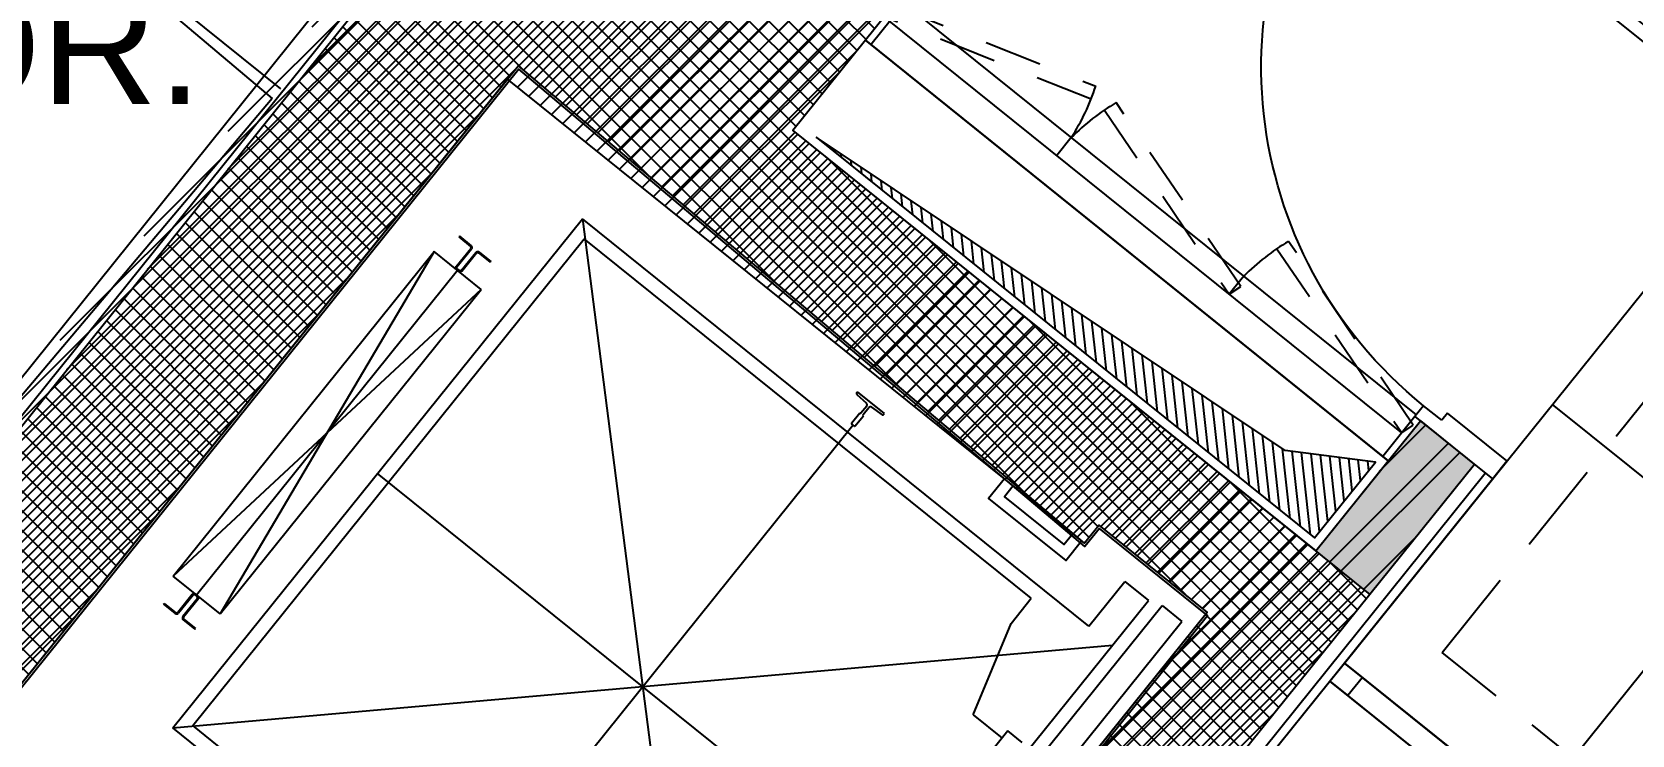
# Model space of a CAD drawing. Extents: x -1.7 to 46.3, y -159.8 to -77.2.
# Drawn here: x 18.641 to 22.099, y -98.038 to -96.519 of the extents above; entities that cross this region are included whole.
import ezdxf

# ---------------------------------------------------------------- set-up
doc = ezdxf.new("R2010")
doc.units = 0
doc.header["$MEASUREMENT"] = 0
doc.header["$PDMODE"] = 35
doc.header["$PDSIZE"] = 0.3
for name, pattern in [('9-48-Xref plan$0$HIDDEN', [0.3, 0.2, -0.1]), ('9-48-Xref plan$0$HIDDEN2', [0.1875, 0.125, -0.0625]), ('HIDDEN2', [0.1875, 0.125, -0.0625])]:
    doc.linetypes.add(name, pattern=pattern)
doc.layers.get('0').update_dxf_attribs({"linetype": 'CONTINUOUS'})
doc.layers.get('DEFPOINTS').update_dxf_attribs({"linetype": 'CONTINUOUS'})
for name, color, linetype in [('60%', 7, 'CONTINUOUS'), ('9-48-Xref plan$0$A-asc', 15, 'CONTINUOUS'), ('9-48-Xref plan$0$A-Door', 1, 'CONTINUOUS'), ('9-48-Xref plan$0$A-DOORS', 1, 'CONTINUOUS'), ('9-48-Xref plan$0$A-HATCH-CONC', 8, 'CONTINUOUS'), ('9-48-Xref plan$0$A-PLASTER', 8, 'CONTINUOUS'), ('9-48-Xref plan$0$A-PORTE', 1, 'CONTINUOUS'), ('9-48-Xref plan$0$A-PROJECTION', 8, 'CONTINUOUS'), ('9-48-Xref plan$0$a-shaft', 251, 'CONTINUOUS'), ('9-48-Xref plan$0$A-WALL', 6, 'CONTINUOUS'), ('9-48-Xref plan$0$AR13-PLST', 31, 'CONTINUOUS'), ('9-48-Xref plan$0$CON01-STRUCT', 6, 'CONTINUOUS'), ('9-48-Xref plan$0$FC01-PLANS', 43, 'CONTINUOUS'), ('9-48-Xref plan$0$HT01-STRUCT', 252, 'CONTINUOUS'), ('9-48-Xref plan$0$TIL01-TL', 52, 'CONTINUOUS'), ('A-asc', 15, 'CONTINUOUS'), ('a-dim', 3, 'CONTINUOUS'), ('A-Door', 1, 'CONTINUOUS'), ('A-DOORS', 1, 'CONTINUOUS'), ('A-HATCH-CONC', 8, 'CONTINUOUS'), ('A-HATCH-WALL', 8, 'CONTINUOUS'), ('A-NOMENCLATURE', 3, 'CONTINUOUS'), ('A-PLASTER', 8, 'CONTINUOUS'), ('A-PORTE', 1, 'CONTINUOUS'), ('A-proj-marble', 137, 'CONTINUOUS'), ('A-PROJECTION', 9, 'CONTINUOUS'), ('A-sect-marble', 1, 'CONTINUOUS'), ('a-shaft', 251, 'CONTINUOUS'), ('A-WALL', 4, 'CONTINUOUS'), ('AR27-KITCHEN', 42, 'CONTINUOUS'), ('S-2ND-3RD-4-5-6TH$0$A-SHAFT 2-3-4-5-6', 8, 'CONTINUOUS')]:
    doc.layers.add(name, color=color, linetype=linetype)
doc.styles.add('A100-STEXT', font='ARIAL.TTF', dxfattribs={"height": 0.25})
doc.dimstyles.new('A100-DIM', dxfattribs={"dimtxt": 0.25, "dimasz": 0.2, "dimexe": 0.1, "dimexo": 0.3, "dimgap": 0.1, "dimtad": 1, "dimlfac": 100, "dimrnd": 0.5, "dimdsep": 46, "dimtxsty": 'A100-STEXT', "dimblk1": 'OBLIQUE', "dimblk2": 'OBLIQUE', "dimsah": 1, "dimcen": -0.05, "dimdle": 0.1, "dimclrd": 15, "dimclre": 15, "dimclrt": 256, "dimadec": 0, "dimazin": 0, "dimtfac": 0.28, "dimtix": 1, "dimtmove": 2, "dimatfit": 3, "dimldrblk": 'OBLIQUE', "dimfxl": 0, "dimtolj": 1, "dimarcsym": 0})
doc.dimstyles.new('dim-law', dxfattribs={"dimtxt": 0.25, "dimasz": 0.2, "dimexe": 0.1, "dimexo": 0.3, "dimgap": 0.1, "dimtad": 1, "dimlfac": 100, "dimdsep": 46, "dimtxsty": 'A100-STEXT', "dimblk1": 'OBLIQUE', "dimblk2": 'OBLIQUE', "dimsah": 1, "dimcen": -0.05, "dimdle": 0.1, "dimclrd": 15, "dimclre": 15, "dimclrt": 256, "dimadec": 0, "dimazin": 0, "dimtfac": 0.28, "dimtix": 1, "dimtmove": 2, "dimatfit": 3, "dimldrblk": 'OBLIQUE', "dimfxl": 0, "dimtolj": 1, "dimarcsym": 0})

# ---------------------------------------------------------------- blocks, each defined once
blk = doc.blocks.new('Rail3kg')
for p, q in [((3, 0), (-3, 0)), ((-8, -5), (-8, -55)), ((-6, -5), (-6, -55)), ((-3, -2), (3, -2)), ((6, -5), (6, -55)), ((8, -5), (8, -55)), ((-43.5, -58), (-11, -58)), ((-43.5, -60), (-43.5, -58)), ((-43.5, -60), (-11, -60)), ((11, -58), (43.5, -58)), ((11, -60), (43.5, -60)), ((43.5, -60), (43.5, -58))]:
    blk.add_line(p, q)
for centre, radius, start, end in [((-3, -5), 5, 90, 180), ((3, -5), 5, 0, 90), ((-3, -5), 3, 90, 180), ((3, -5), 3, 0, 90), ((-11, -55), 5, 270, 360), ((-11, -55), 3, 270, 0), ((11, -55), 5, 180, 270), ((11, -55), 3, 180, 270)]:
    blk.add_arc(centre, radius, start, end)
blk = doc.blocks.new('T75-3')
for p, q in [((56.9, 35.1), (55.2, 6.8)), ((59.4, 37.5), (62, 37.5)), ((62, -37.5), (62, 37.5)), ((1, 5), (0, 4)), ((0, -4), (0, 4)), ((1, 5), (30, 5)), ((30, 4.5), (30, 5)), ((31.5, 3), (51.2, 3)), ((0, -4), (1, -5)), ((1, -5), (30, -5)), ((30, -5), (30, -4.5)), ((31.5, -3), (51.2, -3)), ((55.2, -6.8), (56.9, -35.1)), ((59.4, -37.5), (62, -37.5))]:
    blk.add_line(p, q)
for centre, radius, start, end in [((59.4, 35), 2.5, 90, 176.6822), ((31.5, 4.5), 1.5, 180, 270), ((51.2, 7), 4, 270, 356.6822), ((31.5, -4.5), 1.5, 90, 180), ((51.2, -7), 4, 3.3178, 90), ((59.4, -35), 2.5, 183.3178, 270)]:
    blk.add_arc(centre, radius, start, end)
blk = doc.blocks.new('ascenseurs')
at = {"layer": 'A-asc'}
for p, q in [((1.6, 0.03), (1.6, 0.03)), ((1.815, 0), (1.87, 0)), ((1.815, -1.68), (1.815, 0)), ((1.87, -1.68), (1.87, 0)), ((1.72, -0.01), (1.785, -0.01)), ((1.72, -0.134), (1.72, -0.01)), ((1.785, -1.67), (1.785, -0.01)), ((1.72, -0.134), (0.315, -0.134)), ((0.315, -1.546), (1.785, -0.134)), ((0.315, -0.134), (1.785, -1.546)), ((0.315, -1.546), (0.315, -0.134)), ((1.05, -1.565), (1.05, -0.115)), ((1.585, -0.165), (0.345, -0.165)), ((0.345, -1.515), (0.345, -0.165)), ((1.585, -0.235), (1.585, -0.165)), ((1.645, -0.44), (1.585, -0.235)), ((0.24, -0.39), (0.11, -0.39)), ((0.11, -1.29), (0.11, -0.39)), ((0.24, -0.39), (0.11, -1.29)), ((0.11, -0.39), (0.24, -1.29)), ((0.175, -0.39), (0.175, -1.29)), ((0.24, -1.29), (0.24, -0.39)), ((1.645, -0.44), (1.725, -0.44)), ((1.765, -0.42), (1.725, -0.42)), ((1.725, -0.42), (1.725, -1.26)), ((1.725, -0.84), (0.315, -0.84)), ((0.24, -1.29), (0.11, -1.29)), ((1.585, -1.515), (0.345, -1.515)), ((1.72, -1.546), (0.315, -1.546))]:
    blk.add_line(p, q, dxfattribs=at)
for points in [[(1.3779, 0), (1.3778, -0.0549), (1.5918, -0.0549), (1.5919, 0)], [(1.4024, 0), (1.4023, -0.0304), (1.5673, -0.0304), (1.5674, 0)]]:
    blk.add_lwpolyline(points, dxfattribs=at)
at = {"layer": 'A-asc', "yscale": 0.0009999999999994458, "zscale": 0.001}
for name, p, xscale, rotation in [('T75-3', (1.05, -0.115), 0.0009999999999994458, 90), ('Rail3kg', (0.175, -0.39), -0.0009999999999976694, 180)]:
    blk.add_blockref(name, p, dxfattribs=dict(at, xscale=xscale, rotation=rotation))
at = {"layer": 'A-asc', "xscale": 0.0009999999999976694, "yscale": 0.0009999999999994458, "zscale": 0.001}
blk.add_blockref('Rail3kg', (0.175, -1.29), dxfattribs=at)
blk = doc.blocks.new('P_ENT_WOOD')
at = {"layer": 'A-PORTE'}
for points in [[(0.5883, -0.4732), (0.6117, -0.492), (1.0751, 0.0842), (1.0517, 0.103)], [(0, 0), (0.5883, -0.4732), (0.557, -0.5121), (-0.0313, -0.039)], [(1.165, -0.9369), (1.7534, -1.4101), (1.722, -1.449), (1.1337, -0.9759)]]:
    blk.add_lwpolyline(points, close=True, dxfattribs=at)
for points in [[(0.039, -0.0313), (0.0076, -0.0703)], [(0.5494, -0.4418), (0.5181, -0.4808)], [(1.204, -0.9682), (1.1726, -1.0072)], [(1.7144, -1.3787), (1.6831, -1.4177)]]:
    blk.add_lwpolyline(points, dxfattribs=at)
at = {"layer": 'A-PORTE', "linetype": 'HIDDEN2', "ltscale": 0.5}
blk.add_arc((0.5883, -0.4732), 0.74, 321.1937, 48.8703, dxfattribs=at)
blk = doc.blocks.new('P100E21.5D')
at = {"layer": 'A-PORTE'}
for p, q in [((0.03, 0.215), (0.03, 1.155)), ((0.06, 1.155), (0.06, 0.215)), ((0.03, 0.215), (0, 0.215)), ((0, 0.215), (0, 0)), ((0.06, 0.215), (0.02, 0.215)), ((0.03, 0.165), (0.03, 0.215)), ((0.97, 0.215), (1, 0.215)), ((0.97, 0.165), (0.97, 0.215)), ((1, 0.215), (1, 0)), ((0.05, 0.165), (0.03, 0.165)), ((0.05, 0), (0.05, 0.165)), ((0.95, 0), (0.95, 0.165)), ((0.95, 0.165), (0.97, 0.165)), ((0, 0), (0.05, 0)), ((1, 0), (0.95, 0))]:
    blk.add_line(p, q, dxfattribs=at)
blk.add_arc((0.03, 0.215), 0.94, 0, 90, dxfattribs=at)
blk = doc.blocks.new('_OBLIQUE')
at = {"color": 0, "linetype": 'ByBlock'}
blk.add_line((-0.5, -0.5), (0.5, 0.5), dxfattribs=at)
blk = doc.blocks.new('*D190')
at = {"layer": '60%', "color": 15, "lineweight": -2}
for p, q in [((14.1028, -80.98), (17.1503, -77.1905)), ((17.0097, -77.2058), (45.0024, -99.7176)), ((41.9397, -103.3664), (44.9872, -99.577))]:
    blk.add_line(p, q, dxfattribs=at)
at = {"layer": 'DEFPOINTS', "color": 0}
for p in [(13.9148, -81.2137), (44.9245, -99.6549), (41.7517, -103.6002)]:
    blk.add_point(p, dxfattribs=at)
at = {"layer": '60%', "color": 15, "lineweight": -2, "xscale": 0.2, "yscale": 0.2, "zscale": 0.2}
for p, rotation in [((17.0876, -77.2685), 141.1937093848894), ((44.9245, -99.6549), 321.1937093848894)]:
    blk.add_blockref('_OBLIQUE', p, dxfattribs=dict(at, rotation=rotation))
at = {"layer": '60%', "insert": (31.1488, -88.2842), "char_height": 0.25, "attachment_point": 5, "rotation": 321.1937, "style": 'A100-STEXT'}
blk.add_mtext('\\A1;3572', dxfattribs=at)
blk = doc.blocks.new('*D207')
at = {"layer": 'a-dim', "color": 15, "lineweight": -2}
for p, q in [((23.2883, -96.4514), (19.2336, -101.4933)), ((23.1758, -96.4893), (23.1477, -96.4667)), ((19.0625, -101.2273), (19.2183, -101.3527))]:
    blk.add_line(p, q, dxfattribs=at)
at = {"layer": 'DEFPOINTS', "color": 0}
for p in [(23.4096, -96.6773), (19.2963, -101.4153), (19.2963, -101.4153)]:
    blk.add_point(p, dxfattribs=at)
at = {"layer": 'a-dim', "color": 15, "lineweight": -2, "xscale": 0.2, "yscale": 0.2, "zscale": 0.2}
for p, rotation in [((23.2256, -96.5293), 51.19370936805331), ((19.2963, -101.4153), 231.1937093680533)]:
    blk.add_blockref('_OBLIQUE', p, dxfattribs=dict(at, rotation=rotation))
at = {"layer": 'a-dim', "insert": (21.0835, -98.8297), "char_height": 0.25, "attachment_point": 5, "rotation": 51.1937, "style": 'A100-STEXT'}
blk.add_mtext('\\A1;627', dxfattribs=at)
blk = doc.blocks.new('9-48-Xref plan$0$Rail3kg')
for p, q in [((3, 0), (-3, 0)), ((-8, -5), (-8, -55)), ((-6, -5), (-6, -55)), ((-3, -2), (3, -2)), ((6, -5), (6, -55)), ((8, -5), (8, -55)), ((-43.5, -58), (-11, -58)), ((-43.5, -60), (-43.5, -58)), ((-43.5, -60), (-11, -60)), ((11, -58), (43.5, -58)), ((11, -60), (43.5, -60)), ((43.5, -60), (43.5, -58))]:
    blk.add_line(p, q)
for centre, radius, start, end in [((-3, -5), 5, 90, 180), ((3, -5), 5, 0, 90), ((-3, -5), 3, 90, 180), ((3, -5), 3, 0, 90), ((-11, -55), 5, 270, 360), ((-11, -55), 3, 270, 0), ((11, -55), 5, 180, 270), ((11, -55), 3, 180, 270)]:
    blk.add_arc(centre, radius, start, end)
blk = doc.blocks.new('9-48-Xref plan$0$T75-3')
for p, q in [((56.9, 35.1), (55.2, 6.8)), ((59.4, 37.5), (62, 37.5)), ((62, -37.5), (62, 37.5)), ((1, 5), (0, 4)), ((0, -4), (0, 4)), ((1, 5), (30, 5)), ((30, 4.5), (30, 5)), ((31.5, 3), (51.2, 3)), ((0, -4), (1, -5)), ((1, -5), (30, -5)), ((30, -5), (30, -4.5)), ((31.5, -3), (51.2, -3)), ((55.2, -6.8), (56.9, -35.1)), ((59.4, -37.5), (62, -37.5))]:
    blk.add_line(p, q)
for centre, radius, start, end in [((59.4, 35), 2.5, 90, 176.6822), ((31.5, 4.5), 1.5, 180, 270), ((51.2, 7), 4, 270, 356.6822), ((31.5, -4.5), 1.5, 90, 180), ((51.2, -7), 4, 3.3178, 90), ((59.4, -35), 2.5, 183.3178, 270)]:
    blk.add_arc(centre, radius, start, end)
blk = doc.blocks.new('9-48-Xref plan$0$ascenseurs')
at = {"layer": '9-48-Xref plan$0$A-asc'}
for p, q in [((1.6, 0.03), (1.6, 0.03)), ((1.815, 0), (1.87, 0)), ((1.815, -1.68), (1.815, 0)), ((1.87, -1.68), (1.87, 0)), ((1.72, -0.01), (1.785, -0.01)), ((1.72, -0.134), (1.72, -0.01)), ((1.785, -1.67), (1.785, -0.01)), ((1.72, -0.134), (0.315, -0.134)), ((0.315, -1.546), (1.785, -0.134)), ((0.315, -0.134), (1.785, -1.546)), ((0.315, -1.546), (0.315, -0.134)), ((1.05, -1.565), (1.05, -0.115)), ((1.585, -0.165), (0.345, -0.165)), ((0.345, -1.515), (0.345, -0.165)), ((1.585, -0.235), (1.585, -0.165)), ((1.645, -0.44), (1.585, -0.235)), ((0.24, -0.39), (0.11, -0.39)), ((0.11, -1.29), (0.11, -0.39)), ((0.24, -0.39), (0.11, -1.29)), ((0.11, -0.39), (0.24, -1.29)), ((0.175, -0.39), (0.175, -1.29)), ((0.24, -1.29), (0.24, -0.39)), ((1.645, -0.44), (1.725, -0.44)), ((1.765, -0.42), (1.725, -0.42)), ((1.725, -0.42), (1.725, -1.26)), ((1.725, -0.84), (0.315, -0.84)), ((0.24, -1.29), (0.11, -1.29)), ((1.585, -1.515), (0.345, -1.515)), ((1.72, -1.546), (0.315, -1.546))]:
    blk.add_line(p, q, dxfattribs=at)
for points in [[(1.3779, 0), (1.3778, -0.0549), (1.5918, -0.0549), (1.5919, 0)], [(1.4024, 0), (1.4023, -0.0304), (1.5673, -0.0304), (1.5674, 0)]]:
    blk.add_lwpolyline(points, dxfattribs=at)
at = {"layer": '9-48-Xref plan$0$A-asc', "yscale": 0.0009999999999994458, "zscale": 0.001}
for name, p, xscale, rotation in [('9-48-Xref plan$0$T75-3', (1.05, -0.115), 0.0009999999999994458, 90), ('9-48-Xref plan$0$Rail3kg', (0.175, -0.39), -0.0009999999999976694, 180)]:
    blk.add_blockref(name, p, dxfattribs=dict(at, xscale=xscale, rotation=rotation))
at = {"layer": '9-48-Xref plan$0$A-asc', "xscale": 0.0009999999999976694, "yscale": 0.0009999999999994458, "zscale": 0.001}
blk.add_blockref('9-48-Xref plan$0$Rail3kg', (0.175, -1.29), dxfattribs=at)
blk = doc.blocks.new('9-48-Xref plan$0$P_ENT_WOOD')
at = {"layer": '9-48-Xref plan$0$A-PORTE'}
for points in [[(0.5883, -0.4732), (0.6117, -0.492), (1.0751, 0.0842), (1.0517, 0.103)], [(0, 0), (0.5883, -0.4732), (0.557, -0.5121), (-0.0313, -0.039)], [(1.165, -0.9369), (1.7534, -1.4101), (1.722, -1.449), (1.1337, -0.9759)]]:
    blk.add_lwpolyline(points, close=True, dxfattribs=at)
for points in [[(0.039, -0.0313), (0.0076, -0.0703)], [(0.5494, -0.4418), (0.5181, -0.4808)], [(1.204, -0.9682), (1.1726, -1.0072)], [(1.7144, -1.3787), (1.6831, -1.4177)]]:
    blk.add_lwpolyline(points, dxfattribs=at)
at = {"layer": '9-48-Xref plan$0$A-PORTE', "linetype": '9-48-Xref plan$0$HIDDEN2', "ltscale": 0.5}
blk.add_arc((0.5883, -0.4732), 0.74, 321.1937, 48.8703, dxfattribs=at)
blk = doc.blocks.new('9-48-Xref plan$0$P100E21.5D')
at = {"layer": '9-48-Xref plan$0$A-PORTE'}
for p, q in [((0.03, 0.215), (0.03, 1.155)), ((0.06, 1.155), (0.06, 0.215)), ((0.03, 0.215), (0, 0.215)), ((0, 0.215), (0, 0)), ((0.06, 0.215), (0.02, 0.215)), ((0.03, 0.165), (0.03, 0.215)), ((0.97, 0.215), (1, 0.215)), ((0.97, 0.165), (0.97, 0.215)), ((1, 0.215), (1, 0)), ((0.05, 0.165), (0.03, 0.165)), ((0.05, 0), (0.05, 0.165)), ((0.95, 0), (0.95, 0.165)), ((0.95, 0.165), (0.97, 0.165)), ((0, 0), (0.05, 0)), ((1, 0), (0.95, 0))]:
    blk.add_line(p, q, dxfattribs=at)
blk.add_arc((0.03, 0.215), 0.94, 0, 90, dxfattribs=at)

msp = doc.modelspace()

# ---------------------------------------------------------------- hatches: boundary and pattern name
at = {"layer": '9-48-Xref plan$0$A-HATCH-CONC'}
msp.add_hatch(color=252, dxfattribs=at).paths.add_polyline_path([(21.75866, -97.45352), (21.64177, -97.35952), (21.41586, -97.64043), (21.53275, -97.73444)])
at = {"layer": '9-48-Xref plan$0$a-shaft'}
h = msp.add_hatch(dxfattribs=at)
h.set_pattern_fill('_USER,_O', color=256, scale=0.02, angle=135, pattern_type=0)
h.set_pattern_definition([(96.193709368, (-278543.142457, 193453.553358), (-0.0198832563094, -0.0021578041), [])])
h.paths.add_polyline_path([(21.41272, -97.61242), (21.54463, -97.4484), (21.34935, -97.42316), (20.33602, -96.74654)])
at = {"layer": '9-48-Xref plan$0$HT01-STRUCT'}
h = msp.add_hatch(dxfattribs=at)
h.set_pattern_fill('_USER', color=256, scale=0.03, angle=45, style=0, double=1, pattern_type=0)
h.set_pattern_definition([(45, (8.927112, -200.333704), (-0.0212132034, 0.0212132034), []), (135, (8.927112, -200.333704), (-0.0212132034, -0.0212132034), [])])
h.paths.add_polyline_path([(18.62963, -95.46268), (18.44165, -95.69642), (19.36664, -96.4403), (18.56761, -97.43387), (17.67772, -96.71815), (16.06333, -98.72559), (18.90065, -101.00737), (19.40201, -100.38395), (19.20719, -100.22728), (18.92518, -100.57795), (18.6914, -100.38994), (18.72273, -100.35098), (17.4759, -99.34828), (19.69249, -96.59202), (20.91609, -97.62361), (20.94742, -97.58465), (21.18119, -97.77267), (20.89918, -98.12334), (21.09399, -98.28002), (21.53275, -97.73444), (20.28592, -96.73173), (21.22595, -95.56283), (20.83632, -95.24948), (19.84236, -96.48544)])
h.paths.add_polyline_path([(18.55122, -97.85956), (17.29533, -99.42122), (16.30177, -98.62219), (17.55765, -97.06053)], flags=16)
at = {"layer": 'A-HATCH-CONC'}
h = msp.add_hatch(dxfattribs=at)
h.set_pattern_fill('ANSI31', color=256, scale=0.25, style=0)
h.set_pattern_definition([(45, (8e-11, -138.735676), (-0.022097087, 0.022097087), [])])
h.paths.add_polyline_path([(19.40201, -100.38395), (19.20719, -100.22728), (18.92518, -100.57795), (18.6914, -100.38994), (18.72273, -100.35098), (17.4759, -99.34828), (19.6693, -96.62086), (20.91609, -97.62361), (20.94742, -97.58465), (21.18119, -97.77267), (20.89918, -98.12334), (20.89923, -98.12337), (20.89922, -98.12338), (21.09399, -98.28002), (21.53275, -97.73444), (20.28592, -96.73173), (20.44259, -96.53692), (21.22595, -95.56283), (20.83632, -95.24948), (19.89628, -96.41839), (18.61049, -95.38435), (18.42251, -95.6181), (19.3576, -96.37017), (18.54291, -97.38321), (17.60779, -96.63118), (15.9784, -98.65728), (18.90065, -101.00737)])
h.paths.add_polyline_path([(17.16419, -99.0976), (16.46285, -98.53358), (17.65358, -97.05294), (18.35491, -97.61699)], flags=16)
at = {"layer": 'A-HATCH-WALL'}
h = msp.add_hatch(dxfattribs=at)
h.set_pattern_fill('ANSI32', color=256, scale=0.25, style=0)
h.set_pattern_definition([(45, (-338376.54673, -23882.10661), (-0.066291260736, 0.066291260736), []), (45, (-338376.50254, -23882.10661), (-0.066291260736, 0.066291260736), [])])
h.paths.add_polyline_path([(21.75866, -97.45274), (21.64177, -97.35873), (21.41586, -97.63965), (21.53275, -97.73365)])
at = {"layer": 'a-shaft'}
h = msp.add_hatch(dxfattribs=at)
h.set_pattern_fill('_USER,_O', color=256, scale=0.02, angle=135, pattern_type=0)
h.set_pattern_definition([(96.193709368, (-278543.142457, 193453.553358), (-0.0198832563094, -0.0021578041), [])])
h.paths.add_polyline_path([(21.41272, -97.61242), (21.54463, -97.4484), (21.34935, -97.42316), (20.33602, -96.74654)])

# ---------------------------------------------------------------- linework, layer by layer
at = {"layer": '9-48-Xref plan$0$A-Door', "linetype": '9-48-Xref plan$0$HIDDEN2'}
for points in [[(20.93004, -96.66444), (20.48333, -96.48626), (20.49446, -96.4584), (20.94029, -96.63622)], [(20.95897, -96.6877), (21.22883, -97.0858), (21.25365, -97.06895), (20.98433, -96.67164)], [(21.33172, -96.98747), (21.60158, -97.38556), (21.6264, -97.36872), (21.35708, -96.97141)]]:
    msp.add_lwpolyline(points, dxfattribs=at)
at = {"layer": '9-48-Xref plan$0$A-Door'}
for centre, start, end in [((20.48333, -96.48626), 327.16119, 341.83169), ((21.22883, -97.0858), 120.55582, 135.22632), ((21.60158, -97.38556), 120.55582, 135.22632)]:
    msp.add_arc(centre, 0.48094, start, end, dxfattribs=at)
at = {"layer": '9-48-Xref plan$0$A-PLASTER'}
for points in [[(20.44259, -96.53692), (20.45428, -96.54632), (21.23764, -95.57223), (21.22595, -95.56283)], [(21.63008, -97.35012), (21.56084, -97.43622), (21.57253, -97.44562)]]:
    msp.add_lwpolyline(points, dxfattribs=at)
at = {"layer": '9-48-Xref plan$0$A-PORTE', "ltscale": 4}
for p, q in [((20.88741, -96.74707), (20.85608, -96.78603)), ((21.26016, -97.04683), (21.22883, -97.0858))]:
    msp.add_line(p, q, dxfattribs=at)
at = {"layer": '9-48-Xref plan$0$A-PORTE'}
msp.add_lwpolyline([(20.51466, -96.4473), (21.63291, -97.3466), (21.60158, -97.38556), (20.48333, -96.48626)], close=True, dxfattribs=at)
at = {"layer": '9-48-Xref plan$0$A-PROJECTION', "ltscale": 4}
msp.add_line((20.44259, -96.53692), (21.56084, -97.43621), dxfattribs=at)
at = {"layer": '9-48-Xref plan$0$a-shaft'}
msp.add_lwpolyline([(20.33602, -96.74654), (21.41272, -97.61242), (21.54463, -97.4484), (21.34935, -97.42316), (20.33602, -96.74654)], dxfattribs=at)
at = {"layer": '9-48-Xref plan$0$A-WALL'}
for p, q in [((21.41586, -97.64043), (21.64177, -97.35952)), ((21.64177, -97.35952), (21.75866, -97.45352)), ((21.75866, -97.45352), (21.53275, -97.73444))]:
    msp.add_line(p, q, dxfattribs=at)
msp.add_lwpolyline([(17.47666, -99.35531), (18.7235, -100.35801), (18.69216, -100.39697), (18.92594, -100.58498), (21.18195, -97.7797), (20.94818, -97.59168), (20.91685, -97.63064), (19.69325, -96.59905)], close=True, dxfattribs=at)
at = {"layer": '9-48-Xref plan$0$AR13-PLST', "ltscale": 0.25}
msp.add_lwpolyline([(17.65053, -96.64129), (18.58384, -97.39186), (19.34606, -96.443), (18.41277, -95.69244), (18.62582, -95.42753), (19.86174, -96.42146), (21.04401, -94.95197), (20.72809, -94.69791), (20.74376, -94.67843)], dxfattribs=at)
at = {"layer": '9-48-Xref plan$0$CON01-STRUCT'}
for points in [[(18.62963, -95.46268), (19.84236, -96.48544), (20.83632, -95.24948), (21.22595, -95.56283), (20.28592, -96.73173), (21.53275, -97.73444), (21.09399, -98.28002)], [(18.56761, -97.43387), (19.36664, -96.4403), (18.44165, -95.69642)], [(21.09404, -98.28006), (20.89918, -98.12334), (21.18119, -97.77267), (20.94742, -97.58465), (20.91609, -97.62361), (19.69249, -96.59202), (17.4759, -99.34828), (18.72273, -100.35098), (18.6914, -100.38994), (18.92518, -100.57795), (19.20719, -100.22728), (19.40201, -100.38395), (18.90065, -101.00737), (16.06333, -98.72559)]]:
    msp.add_lwpolyline(points, dxfattribs=at)
at = {"layer": '9-48-Xref plan$0$FC01-PLANS', "linetype": '9-48-Xref plan$0$HIDDEN'}
msp.add_lwpolyline([(21.68866, -97.85982), (22.84798, -96.41813), (24.36755, -97.64017), (23.20812, -99.08177)], close=True, dxfattribs=at)
at = {"layer": '9-48-Xref plan$0$TIL01-TL'}
for points in [[(21.09859, -98.32223), (21.78212, -97.47239)], [(21.1142, -98.33473), (21.79771, -97.48492)]]:
    msp.add_lwpolyline(points, dxfattribs=at)
at = {"layer": 'A-Door', "linetype": 'HIDDEN2'}
for points in [[(20.93004, -96.66444), (20.48333, -96.48626), (20.49446, -96.4584), (20.94029, -96.63622)], [(20.95897, -96.6877), (21.22883, -97.0858), (21.25365, -97.06895), (20.98433, -96.67164)], [(21.33172, -96.98747), (21.60158, -97.38556), (21.6264, -97.36872), (21.35708, -96.97141)]]:
    msp.add_lwpolyline(points, dxfattribs=at)
at = {"layer": 'A-Door'}
for centre, start, end in [((20.48333, -96.48626), 327.16119, 341.83169), ((21.22883, -97.0858), 120.55582, 135.22632), ((21.60158, -97.38556), 120.55582, 135.22632)]:
    msp.add_arc(centre, 0.48094, start, end, dxfattribs=at)
at = {"layer": 'A-PLASTER'}
for points in [[(17.56264, -96.57562), (18.54062, -97.36212), (19.33651, -96.37245), (18.39363, -95.61412), (18.60668, -95.3492), (19.89247, -96.38324), (21.02051, -94.98056), (20.96207, -94.93355)], [(20.44259, -96.53692), (20.45428, -96.54632), (21.23764, -95.57223), (21.22595, -95.56283)], [(21.63008, -97.35012), (21.56084, -97.43622), (21.57253, -97.44562)]]:
    msp.add_lwpolyline(points, dxfattribs=at)
at = {"layer": 'A-PORTE', "ltscale": 4}
for p, q in [((20.88741, -96.74707), (20.85608, -96.78603)), ((21.26016, -97.04683), (21.22883, -97.0858))]:
    msp.add_line(p, q, dxfattribs=at)
at = {"layer": 'A-PORTE'}
msp.add_lwpolyline([(20.51466, -96.4473), (21.63291, -97.3466), (21.60158, -97.38556), (20.48333, -96.48626)], close=True, dxfattribs=at)
at = {"layer": 'A-proj-marble'}
msp.add_line((21.92682, -97.32417), (23.68019, -98.73424), dxfattribs=at)
for points in [[(21.47777, -97.88271), (22.82509, -96.20723), (24.57845, -97.61728), (23.231, -99.29266)], [(21.44643, -97.92167), (23.19967, -99.33163), (20.78698, -102.33186), (19.03362, -100.92181)]]:
    msp.add_lwpolyline(points, close=True, dxfattribs=at)
at = {"layer": 'A-PROJECTION', "ltscale": 4}
msp.add_line((20.44259, -96.53692), (21.56084, -97.43621), dxfattribs=at)
at = {"layer": 'A-sect-marble'}
for points in [[(21.09859, -98.32223), (21.78212, -97.47239)], [(21.1142, -98.33473), (21.79771, -97.48492)]]:
    msp.add_lwpolyline(points, dxfattribs=at)
at = {"layer": 'a-shaft'}
msp.add_lwpolyline([(20.33602, -96.74654), (21.41272, -97.61242), (21.54463, -97.4484), (21.34935, -97.42316), (20.33602, -96.74654)], dxfattribs=at)
at = {"layer": 'A-WALL'}
for p, q in [((21.41586, -97.64043), (21.64177, -97.35952)), ((21.64177, -97.35952), (21.75866, -97.45352)), ((21.75866, -97.45352), (21.53275, -97.73444))]:
    msp.add_line(p, q, dxfattribs=at)
at = {"layer": 'AR27-KITCHEN'}
for p, q in [((16.56173, -94.53754), (19.17837, -96.64184)), ((18.70213, -96.27586), (19.1608, -96.66268)), ((19.1608, -96.66268), (18.58057, -97.35067))]:
    msp.add_line(p, q, dxfattribs=at)
at = {"layer": 'S-2ND-3RD-4-5-6TH$0$A-SHAFT 2-3-4-5-6'}
for points in [[(20.44259, -96.53692), (20.28592, -96.73173), (21.41586, -97.64043), (21.57253, -97.44561)], [(17.4759, -99.34828), (18.72273, -100.35098), (18.6914, -100.38994), (18.92518, -100.57795), (21.18119, -97.77267), (20.94742, -97.58465), (20.91609, -97.62361), (19.6693, -96.62086)]]:
    msp.add_lwpolyline(points, close=True, dxfattribs=at)

# ---------------------------------------------------------------- block references
at = {"layer": '9-48-Xref plan$0$A-asc', "rotation": 321.1937093706748}
msp.add_blockref('9-48-Xref plan$0$ascenseurs', (19.6693, -96.62086), dxfattribs=at)
at = {"layer": '9-48-Xref plan$0$A-DOORS'}
msp.add_blockref('9-48-Xref plan$0$P_ENT_WOOD', (21.47777, -97.88271), dxfattribs=at)
at = {"layer": '9-48-Xref plan$0$A-HATCH-CONC', "linetype": '9-48-Xref plan$0$HIDDEN', "xscale": -1, "rotation": 51.19371012145872}
msp.add_blockref('9-48-Xref plan$0$P100E21.5D', (22.42432, -96.70559), dxfattribs=at)
at = {"layer": 'A-asc', "rotation": 321.1937093708728}
msp.add_blockref('ascenseurs', (19.6693, -96.62086), dxfattribs=at)
at = {"layer": 'A-DOORS'}
msp.add_blockref('P_ENT_WOOD', (21.47777, -97.88271), dxfattribs=at)
at = {"layer": 'A-PORTE', "xscale": -1, "rotation": 51.19371012126664}
msp.add_blockref('P100E21.5D', (22.42432, -96.70559), dxfattribs=at)

# ---------------------------------------------------------------- texts
at = {"layer": 'A-NOMENCLATURE', "style": 'A100-STEXT'}
msp.add_text('STOR.', height=0.25, dxfattribs=at).set_placement((17.94269, -96.67495))

# ---------------------------------------------------------------- dimensions: what is measured, and where the dimension line sits
at = {"layer": '60%'}
dim = msp.add_aligned_dim(p1=(13.91484, -81.213748), p2=(41.751696, -103.600187), distance=5.062794, dimstyle='A100-DIM', dxfattribs=at)
dim.commit()
dim.dimension.update_dxf_attribs({"geometry": '*D190', "text_midpoint": (31.148783, -88.284226)})
at = {"layer": 'a-dim'}
dim = msp.add_linear_dim(base=(19.29626, -101.41534), p1=(23.40958, -96.67728), p2=(19.29626, -101.41534), angle=51.19371, dimstyle='dim-law', dxfattribs=at)
dim.commit()
dim.dimension.update_dxf_attribs({"geometry": '*D207', "text_midpoint": (21.08353, -98.82967)})

doc.saveas('drawing.dxf')
